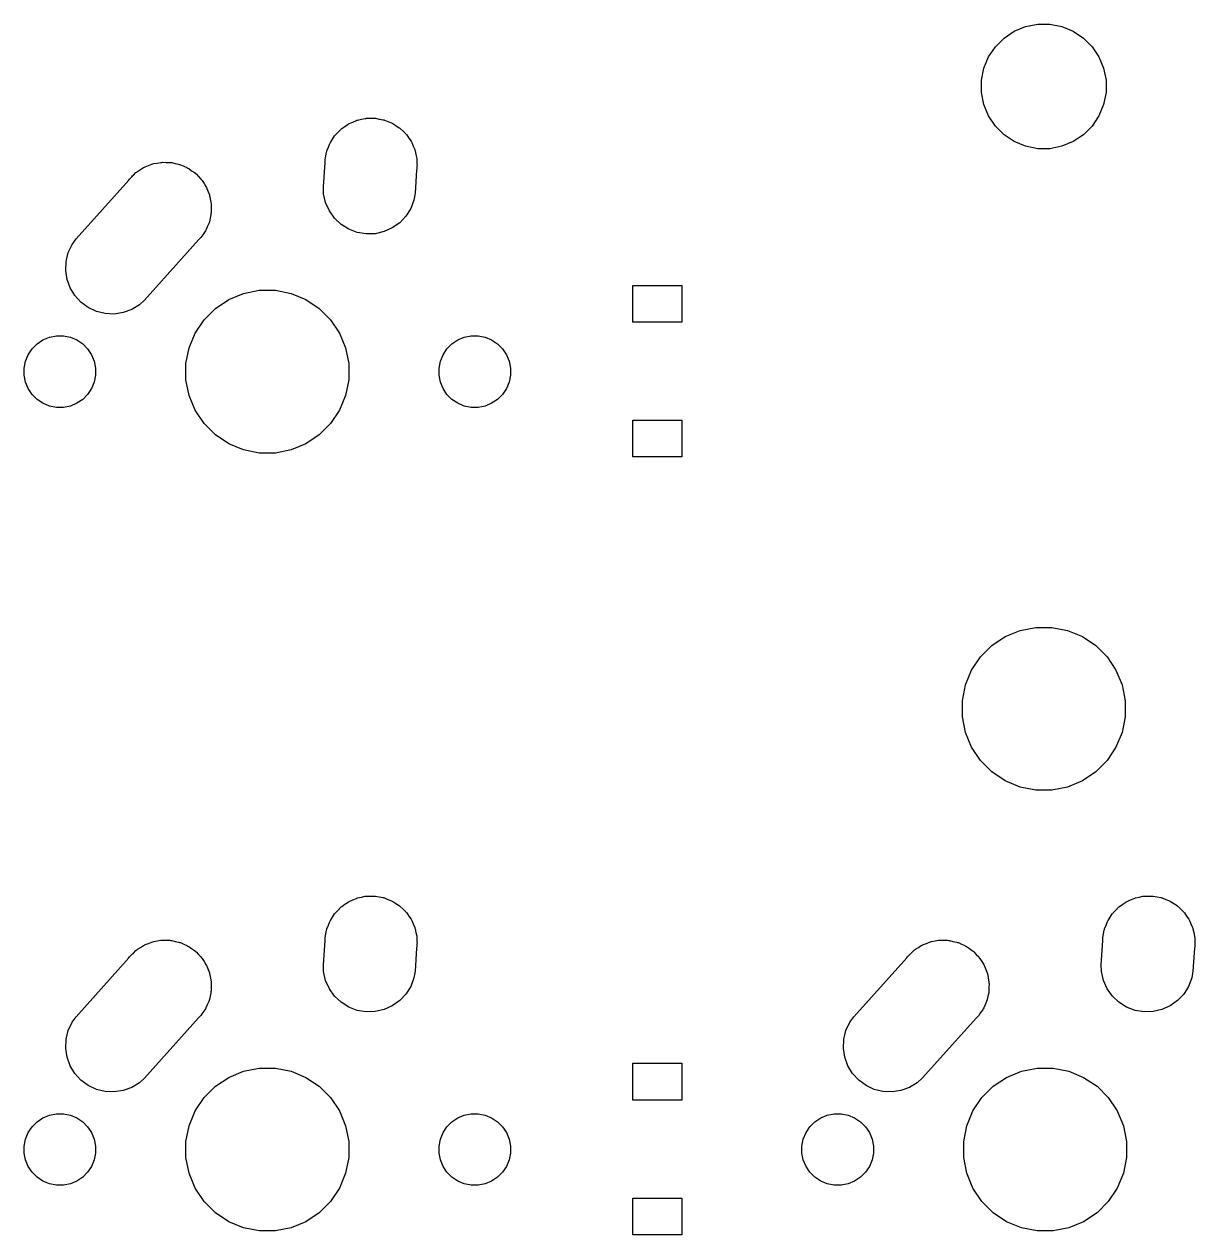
# Model space of a CAD drawing. Extents: x -662 to -203, y -195 to -58.
# Drawn here: x -562.37 to -533.7, y -166.44 to -136.79 of the extents above; entities that cross this region are included whole.
import ezdxf

# ---------------------------------------------------------------- set-up
doc = ezdxf.new("R2010")
doc.units = 0
doc.layers.add('BLACK', color=7, linetype='CONTINUOUS')

msp = doc.modelspace()

# ---------------------------------------------------------------- linework, layer by layer
at = {"layer": 'BLACK', "linetype": 'CONTINUOUS'}
for p, q in [((-538.116, -136.965), (-537.839, -136.85)), ((-537.839, -136.85), (-537.544, -136.792)), ((-537.544, -136.792), (-537.244, -136.792)), ((-537.244, -136.792), (-536.95, -136.85)), ((-536.95, -136.85), (-536.672, -136.965)), ((-538.578, -137.344), (-538.366, -137.132)), ((-538.366, -137.132), (-538.116, -136.965)), ((-536.672, -136.965), (-536.423, -137.132)), ((-536.423, -137.132), (-536.21, -137.344)), ((-538.745, -137.594), (-538.578, -137.344)), ((-536.21, -137.344), (-536.044, -137.594)), ((-538.86, -137.871), (-538.745, -137.594)), ((-536.044, -137.594), (-535.929, -137.871)), ((-538.918, -138.166), (-538.86, -137.871)), ((-535.929, -137.871), (-535.87, -138.166)), ((-538.918, -138.466), (-538.918, -138.166)), ((-535.87, -138.166), (-535.87, -138.466)), ((-538.86, -138.76), (-538.918, -138.466)), ((-535.87, -138.466), (-535.929, -138.76)), ((-538.745, -139.038), (-538.86, -138.76)), ((-538.578, -139.287), (-538.745, -139.038)), ((-536.044, -139.038), (-536.21, -139.287)), ((-535.929, -138.76), (-536.044, -139.038)), ((-554.59, -139.347), (-554.511, -139.294)), ((-554.511, -139.294), (-554.434, -139.24)), ((-554.434, -139.24), (-554.419, -139.233)), ((-554.419, -139.233), (-554.405, -139.224)), ((-554.405, -139.224), (-554.318, -139.188)), ((-554.318, -139.188), (-554.232, -139.149)), ((-554.232, -139.149), (-554.216, -139.145)), ((-554.216, -139.145), (-554.201, -139.139)), ((-554.201, -139.139), (-554.108, -139.121)), ((-554.108, -139.121), (-554.016, -139.099)), ((-554.016, -139.099), (-554, -139.099)), ((-554, -139.099), (-553.983, -139.096)), ((-553.983, -139.096), (-553.889, -139.096)), ((-553.889, -139.096), (-553.795, -139.093)), ((-553.795, -139.093), (-553.778, -139.096)), ((-553.778, -139.096), (-553.762, -139.096)), ((-553.762, -139.096), (-553.669, -139.114)), ((-553.669, -139.114), (-553.576, -139.13)), ((-553.576, -139.13), (-553.561, -139.136)), ((-553.561, -139.136), (-553.544, -139.139)), ((-553.544, -139.139), (-553.457, -139.175)), ((-553.457, -139.175), (-553.369, -139.209)), ((-553.369, -139.209), (-553.355, -139.217)), ((-553.355, -139.217), (-553.34, -139.224)), ((-553.34, -139.224), (-553.261, -139.276)), ((-553.261, -139.276), (-553.181, -139.326)), ((-553.181, -139.326), (-553.169, -139.338)), ((-538.366, -139.499), (-538.578, -139.287)), ((-536.21, -139.287), (-536.423, -139.499)), ((-554.869, -139.688), (-554.817, -139.609)), ((-554.817, -139.609), (-554.767, -139.529)), ((-554.767, -139.529), (-554.755, -139.517)), ((-554.755, -139.517), (-554.746, -139.504)), ((-554.746, -139.504), (-554.68, -139.437)), ((-554.68, -139.437), (-554.615, -139.368)), ((-554.615, -139.368), (-554.601, -139.359)), ((-554.601, -139.359), (-554.59, -139.347)), ((-553.169, -139.338), (-553.155, -139.347)), ((-553.155, -139.347), (-553.089, -139.414)), ((-553.089, -139.414), (-553.02, -139.478)), ((-553.02, -139.478), (-553.01, -139.492)), ((-553.01, -139.492), (-552.999, -139.504)), ((-552.999, -139.504), (-552.946, -139.582)), ((-552.946, -139.582), (-552.891, -139.659)), ((-538.116, -139.666), (-538.366, -139.499)), ((-536.423, -139.499), (-536.672, -139.666)), ((-554.979, -140.017), (-554.963, -139.924)), ((-554.963, -139.924), (-554.957, -139.909)), ((-554.957, -139.909), (-554.954, -139.893)), ((-554.954, -139.893), (-554.918, -139.805)), ((-554.918, -139.805), (-554.885, -139.717)), ((-554.885, -139.717), (-554.876, -139.703)), ((-554.876, -139.703), (-554.869, -139.688)), ((-552.891, -139.659), (-552.885, -139.674)), ((-552.885, -139.674), (-552.875, -139.688)), ((-552.875, -139.688), (-552.839, -139.775)), ((-552.839, -139.775), (-552.801, -139.861)), ((-552.801, -139.861), (-552.797, -139.877)), ((-552.797, -139.877), (-552.791, -139.893)), ((-552.791, -139.893), (-552.772, -139.985)), ((-537.839, -139.781), (-538.116, -139.666)), ((-537.544, -139.84), (-537.839, -139.781)), ((-537.244, -139.84), (-537.544, -139.84)), ((-536.95, -139.781), (-537.244, -139.84)), ((-536.672, -139.666), (-536.95, -139.781)), ((-559.32, -140.252), (-559.241, -140.219)), ((-559.241, -140.219), (-559.216, -140.214)), ((-559.216, -140.214), (-559.193, -140.206)), ((-559.193, -140.206), (-559.108, -140.192)), ((-559.108, -140.192), (-559.023, -140.176)), ((-559.023, -140.176), (-558.998, -140.176)), ((-558.998, -140.176), (-558.974, -140.172)), ((-558.974, -140.172), (-558.888, -140.176)), ((-558.888, -140.176), (-558.802, -140.176)), ((-558.802, -140.176), (-558.777, -140.181)), ((-558.777, -140.181), (-558.752, -140.182)), ((-558.752, -140.182), (-558.669, -140.202)), ((-558.669, -140.202), (-558.584, -140.219)), ((-558.584, -140.219), (-558.561, -140.228)), ((-555.039, -140.778), (-554.997, -140.182)), ((-554.997, -140.11), (-554.979, -140.017)), ((-554.997, -140.182), (-554.997, -140.11)), ((-552.772, -139.985), (-552.751, -140.077)), ((-552.751, -140.077), (-552.751, -140.094)), ((-552.751, -140.094), (-552.747, -140.11)), ((-552.747, -140.11), (-552.747, -140.204)), ((-552.747, -140.204), (-552.746, -140.243)), ((-559.729, -140.527), (-559.713, -140.508)), ((-559.713, -140.508), (-559.69, -140.488)), ((-559.69, -140.488), (-559.63, -140.427)), ((-559.63, -140.427), (-559.609, -140.413)), ((-559.609, -140.413), (-559.59, -140.396)), ((-559.59, -140.396), (-559.517, -140.352)), ((-559.517, -140.352), (-559.445, -140.304)), ((-559.445, -140.304), (-559.422, -140.294)), ((-559.422, -140.294), (-559.401, -140.281)), ((-559.401, -140.281), (-559.32, -140.252)), ((-558.561, -140.228), (-558.537, -140.234)), ((-558.537, -140.234), (-558.459, -140.271)), ((-558.459, -140.271), (-558.38, -140.304)), ((-558.38, -140.304), (-558.359, -140.318)), ((-558.359, -140.318), (-558.336, -140.328)), ((-558.336, -140.328), (-558.267, -140.379)), ((-558.267, -140.379), (-558.195, -140.427)), ((-558.195, -140.427), (-558.178, -140.445)), ((-558.178, -140.445), (-558.157, -140.459)), ((-558.157, -140.459), (-558.099, -140.523)), ((-552.755, -140.37), (-552.794, -140.933)), ((-552.747, -140.332), (-552.755, -140.37)), ((-552.746, -140.243), (-552.747, -140.259)), ((-552.747, -140.259), (-552.747, -140.332)), ((-561.097, -142.051), (-559.803, -140.609)), ((-559.803, -140.609), (-559.786, -140.584)), ((-559.786, -140.584), (-559.729, -140.527)), ((-558.099, -140.523), (-558.039, -140.584)), ((-558.039, -140.584), (-558.025, -140.604)), ((-558.025, -140.604), (-558.008, -140.623)), ((-558.008, -140.623), (-557.963, -140.696)), ((-557.963, -140.696), (-557.915, -140.768)), ((-557.915, -140.768), (-557.906, -140.791)), ((-557.906, -140.791), (-557.893, -140.812)), ((-557.893, -140.812), (-557.864, -140.893)), ((-555.034, -140.944), (-555.039, -140.778)), ((-557.864, -140.893), (-557.831, -140.973)), ((-557.831, -140.973), (-557.826, -140.997)), ((-557.826, -140.997), (-557.817, -141.021)), ((-557.817, -141.021), (-557.804, -141.106)), ((-557.804, -141.106), (-557.787, -141.19)), ((-554.984, -141.16), (-555.034, -140.944)), ((-552.821, -141.097), (-552.9, -141.304)), ((-552.794, -140.933), (-552.821, -141.097)), ((-557.787, -141.19), (-557.787, -141.215)), ((-557.787, -141.215), (-557.784, -141.24)), ((-557.784, -141.24), (-557.787, -141.326)), ((-557.787, -141.326), (-557.787, -141.412)), ((-554.893, -141.363), (-554.984, -141.16)), ((-554.765, -141.543), (-554.893, -141.363)), ((-552.9, -141.304), (-553.018, -141.492)), ((-557.846, -141.676), (-557.883, -141.754)), ((-557.84, -141.652), (-557.846, -141.676)), ((-557.831, -141.629), (-557.84, -141.652)), ((-557.814, -141.545), (-557.831, -141.629)), ((-557.793, -141.461), (-557.814, -141.545)), ((-557.792, -141.436), (-557.793, -141.461)), ((-557.787, -141.412), (-557.792, -141.436)), ((-554.604, -141.695), (-554.765, -141.543)), ((-554.416, -141.813), (-554.604, -141.695)), ((-553.17, -141.653), (-553.351, -141.782)), ((-553.018, -141.492), (-553.17, -141.653)), ((-557.991, -141.946), (-558.039, -142.018)), ((-557.94, -141.877), (-557.991, -141.946)), ((-557.929, -141.854), (-557.94, -141.877)), ((-557.915, -141.834), (-557.929, -141.854)), ((-557.883, -141.754), (-557.915, -141.834)), ((-554.209, -141.892), (-554.416, -141.813)), ((-553.99, -141.928), (-554.209, -141.892)), ((-553.769, -141.922), (-553.99, -141.928)), ((-553.553, -141.872), (-553.769, -141.922)), ((-553.351, -141.782), (-553.553, -141.872)), ((-561.289, -142.385), (-561.195, -142.184)), ((-561.195, -142.184), (-561.097, -142.051)), ((-558.095, -142.075), (-559.422, -143.553)), ((-558.039, -142.018), (-558.095, -142.075)), ((-561.341, -142.6), (-561.289, -142.385)), ((-561.351, -142.822), (-561.341, -142.6)), ((-561.318, -143.041), (-561.351, -142.822)), ((-561.242, -143.249), (-561.318, -143.041)), ((-547.462, -144.088), (-547.462, -143.188)), ((-547.462, -143.188), (-546.262, -143.188)), ((-546.262, -143.188), (-546.262, -144.088)), ((-561.127, -143.439), (-561.242, -143.249)), ((-560.977, -143.602), (-561.127, -143.439)), ((-557.357, -143.534), (-556.994, -143.383)), ((-556.994, -143.383), (-556.609, -143.307)), ((-556.609, -143.307), (-556.216, -143.307)), ((-556.216, -143.307), (-555.831, -143.383)), ((-555.831, -143.383), (-555.468, -143.534)), ((-560.799, -143.733), (-560.977, -143.602)), ((-560.598, -143.827), (-560.799, -143.733)), ((-559.734, -143.78), (-559.942, -143.856)), ((-559.544, -143.665), (-559.734, -143.78)), ((-559.422, -143.553), (-559.544, -143.665)), ((-557.961, -144.03), (-557.683, -143.752)), ((-557.683, -143.752), (-557.357, -143.534)), ((-555.468, -143.534), (-555.141, -143.752)), ((-555.141, -143.752), (-554.864, -144.03)), ((-560.383, -143.88), (-560.598, -143.827)), ((-560.161, -143.889), (-560.383, -143.88)), ((-559.942, -143.856), (-560.161, -143.889)), ((-558.179, -144.356), (-557.961, -144.03)), ((-554.864, -144.03), (-554.645, -144.356)), ((-558.33, -144.719), (-558.179, -144.356)), ((-554.645, -144.356), (-554.495, -144.719)), ((-546.262, -144.088), (-547.462, -144.088)), ((-562.172, -144.743), (-562.05, -144.621)), ((-562.05, -144.621), (-561.907, -144.525)), ((-561.907, -144.525), (-561.748, -144.459)), ((-561.748, -144.459), (-561.579, -144.426)), ((-561.579, -144.426), (-561.406, -144.426)), ((-561.406, -144.426), (-561.237, -144.459)), ((-561.237, -144.459), (-561.078, -144.525)), ((-561.078, -144.525), (-560.935, -144.621)), ((-560.935, -144.621), (-560.813, -144.743)), ((-552.012, -144.743), (-551.89, -144.621)), ((-551.89, -144.621), (-551.747, -144.525)), ((-551.747, -144.525), (-551.588, -144.459)), ((-551.588, -144.459), (-551.419, -144.426)), ((-551.419, -144.426), (-551.246, -144.426)), ((-551.246, -144.426), (-551.077, -144.459)), ((-551.077, -144.459), (-550.918, -144.525)), ((-550.918, -144.525), (-550.775, -144.621)), ((-550.775, -144.621), (-550.653, -144.743)), ((-562.334, -145.045), (-562.268, -144.886)), ((-562.268, -144.886), (-562.172, -144.743)), ((-560.813, -144.743), (-560.717, -144.886)), ((-560.717, -144.886), (-560.651, -145.045)), ((-558.406, -145.104), (-558.33, -144.719)), ((-554.495, -144.719), (-554.418, -145.104)), ((-552.174, -145.045), (-552.108, -144.886)), ((-552.108, -144.886), (-552.012, -144.743)), ((-550.653, -144.743), (-550.557, -144.886)), ((-550.557, -144.886), (-550.491, -145.045)), ((-562.367, -145.215), (-562.334, -145.045)), ((-562.367, -145.387), (-562.367, -145.215)), ((-560.651, -145.045), (-560.617, -145.215)), ((-560.617, -145.215), (-560.617, -145.387)), ((-558.406, -145.497), (-558.406, -145.104)), ((-554.418, -145.104), (-554.418, -145.497)), ((-552.207, -145.215), (-552.174, -145.045)), ((-552.207, -145.387), (-552.207, -145.215)), ((-550.491, -145.045), (-550.457, -145.215)), ((-550.457, -145.215), (-550.457, -145.387)), ((-562.334, -145.556), (-562.367, -145.387)), ((-562.268, -145.715), (-562.334, -145.556)), ((-560.651, -145.556), (-560.717, -145.715)), ((-560.617, -145.387), (-560.651, -145.556)), ((-558.33, -145.882), (-558.406, -145.497)), ((-554.418, -145.497), (-554.495, -145.882)), ((-552.174, -145.556), (-552.207, -145.387)), ((-552.108, -145.715), (-552.174, -145.556)), ((-550.491, -145.556), (-550.557, -145.715)), ((-550.457, -145.387), (-550.491, -145.556)), ((-562.172, -145.858), (-562.268, -145.715)), ((-562.05, -145.98), (-562.172, -145.858)), ((-560.813, -145.858), (-560.935, -145.98)), ((-560.717, -145.715), (-560.813, -145.858)), ((-552.012, -145.858), (-552.108, -145.715)), ((-551.89, -145.98), (-552.012, -145.858)), ((-550.653, -145.858), (-550.775, -145.98)), ((-550.557, -145.715), (-550.653, -145.858)), ((-561.907, -146.076), (-562.05, -145.98)), ((-561.748, -146.142), (-561.907, -146.076)), ((-561.579, -146.176), (-561.748, -146.142)), ((-561.237, -146.142), (-561.406, -146.176)), ((-561.078, -146.076), (-561.237, -146.142)), ((-560.935, -145.98), (-561.078, -146.076)), ((-558.179, -146.245), (-558.33, -145.882)), ((-554.495, -145.882), (-554.645, -146.245)), ((-551.747, -146.076), (-551.89, -145.98)), ((-551.588, -146.142), (-551.747, -146.076)), ((-551.419, -146.176), (-551.588, -146.142)), ((-551.077, -146.142), (-551.246, -146.176)), ((-550.918, -146.076), (-551.077, -146.142)), ((-550.775, -145.98), (-550.918, -146.076)), ((-561.406, -146.176), (-561.579, -146.176)), ((-557.961, -146.572), (-558.179, -146.245)), ((-554.645, -146.245), (-554.864, -146.572)), ((-551.246, -146.176), (-551.419, -146.176)), ((-557.683, -146.849), (-557.961, -146.572)), ((-554.864, -146.572), (-555.141, -146.849)), ((-547.462, -147.388), (-547.462, -146.488)), ((-547.462, -146.488), (-546.262, -146.488)), ((-546.262, -146.488), (-546.262, -147.388)), ((-557.357, -147.068), (-557.683, -146.849)), ((-555.141, -146.849), (-555.468, -147.068)), ((-556.994, -147.218), (-557.357, -147.068)), ((-556.609, -147.295), (-556.994, -147.218)), ((-556.216, -147.295), (-556.609, -147.295)), ((-555.831, -147.218), (-556.216, -147.295)), ((-555.468, -147.068), (-555.831, -147.218)), ((-546.262, -147.388), (-547.462, -147.388)), ((-538.339, -151.789), (-537.976, -151.638)), ((-537.976, -151.638), (-537.591, -151.562)), ((-537.591, -151.562), (-537.198, -151.562)), ((-537.198, -151.562), (-536.813, -151.638)), ((-536.813, -151.638), (-536.45, -151.789)), ((-538.943, -152.285), (-538.665, -152.007)), ((-538.665, -152.007), (-538.339, -151.789)), ((-536.45, -151.789), (-536.123, -152.007)), ((-536.123, -152.007), (-535.845, -152.285)), ((-539.161, -152.611), (-538.943, -152.285)), ((-535.845, -152.285), (-535.627, -152.611)), ((-539.311, -152.974), (-539.161, -152.611)), ((-535.627, -152.611), (-535.477, -152.974)), ((-539.388, -153.359), (-539.311, -152.974)), ((-535.477, -152.974), (-535.4, -153.359)), ((-539.388, -153.752), (-539.388, -153.359)), ((-535.4, -153.359), (-535.4, -153.752)), ((-539.311, -154.137), (-539.388, -153.752)), ((-535.4, -153.752), (-535.477, -154.137)), ((-539.161, -154.5), (-539.311, -154.137)), ((-535.477, -154.137), (-535.627, -154.5)), ((-538.943, -154.827), (-539.161, -154.5)), ((-535.627, -154.5), (-535.845, -154.827)), ((-538.665, -155.104), (-538.943, -154.827)), ((-535.845, -154.827), (-536.123, -155.104)), ((-538.339, -155.323), (-538.665, -155.104)), ((-537.976, -155.473), (-538.339, -155.323)), ((-536.45, -155.323), (-536.813, -155.473)), ((-536.123, -155.104), (-536.45, -155.323)), ((-537.591, -155.55), (-537.976, -155.473)), ((-537.198, -155.55), (-537.591, -155.55)), ((-536.813, -155.473), (-537.198, -155.55)), ((-554.511, -158.344), (-554.434, -158.29)), ((-554.434, -158.29), (-554.419, -158.283)), ((-554.419, -158.283), (-554.405, -158.274)), ((-554.405, -158.274), (-554.318, -158.238)), ((-554.318, -158.238), (-554.232, -158.199)), ((-554.232, -158.199), (-554.216, -158.195)), ((-554.216, -158.195), (-554.201, -158.189)), ((-554.201, -158.189), (-554.108, -158.171)), ((-554.108, -158.171), (-554.016, -158.149)), ((-554.016, -158.149), (-554, -158.149)), ((-554, -158.149), (-553.983, -158.146)), ((-553.983, -158.146), (-553.889, -158.146)), ((-553.889, -158.146), (-553.795, -158.143)), ((-553.795, -158.143), (-553.778, -158.146)), ((-553.778, -158.146), (-553.762, -158.146)), ((-553.762, -158.146), (-553.669, -158.164)), ((-553.669, -158.164), (-553.576, -158.18)), ((-553.576, -158.18), (-553.561, -158.186)), ((-553.561, -158.186), (-553.544, -158.189)), ((-553.544, -158.189), (-553.457, -158.225)), ((-553.457, -158.225), (-553.369, -158.259)), ((-553.369, -158.259), (-553.355, -158.267)), ((-553.355, -158.267), (-553.34, -158.274)), ((-553.34, -158.274), (-553.261, -158.326)), ((-535.461, -158.344), (-535.384, -158.29)), ((-535.384, -158.29), (-535.369, -158.283)), ((-535.369, -158.283), (-535.355, -158.274)), ((-535.355, -158.274), (-535.268, -158.238)), ((-535.268, -158.238), (-535.182, -158.199)), ((-535.182, -158.199), (-535.166, -158.195)), ((-535.166, -158.195), (-535.151, -158.189)), ((-535.151, -158.189), (-535.058, -158.171)), ((-535.058, -158.171), (-534.966, -158.149)), ((-534.966, -158.149), (-534.95, -158.149)), ((-534.95, -158.149), (-534.933, -158.146)), ((-534.933, -158.146), (-534.839, -158.146)), ((-534.839, -158.146), (-534.745, -158.143)), ((-534.745, -158.143), (-534.728, -158.146)), ((-534.728, -158.146), (-534.712, -158.146)), ((-534.712, -158.146), (-534.619, -158.164)), ((-534.619, -158.164), (-534.526, -158.18)), ((-534.526, -158.18), (-534.511, -158.186)), ((-534.511, -158.186), (-534.494, -158.189)), ((-534.494, -158.189), (-534.407, -158.225)), ((-534.407, -158.225), (-534.319, -158.259)), ((-534.319, -158.259), (-534.305, -158.267)), ((-534.305, -158.267), (-534.29, -158.274)), ((-534.29, -158.274), (-534.211, -158.326)), ((-554.817, -158.659), (-554.767, -158.579)), ((-554.767, -158.579), (-554.755, -158.567)), ((-554.755, -158.567), (-554.746, -158.554)), ((-554.746, -158.554), (-554.68, -158.487)), ((-554.68, -158.487), (-554.615, -158.418)), ((-554.615, -158.418), (-554.601, -158.409)), ((-554.601, -158.409), (-554.59, -158.397)), ((-554.59, -158.397), (-554.511, -158.344)), ((-553.261, -158.326), (-553.181, -158.376)), ((-553.181, -158.376), (-553.169, -158.388)), ((-553.169, -158.388), (-553.155, -158.397)), ((-553.155, -158.397), (-553.089, -158.464)), ((-553.089, -158.464), (-553.02, -158.528)), ((-553.02, -158.528), (-553.01, -158.542)), ((-553.01, -158.542), (-552.999, -158.554)), ((-552.999, -158.554), (-552.946, -158.632)), ((-535.767, -158.659), (-535.717, -158.579)), ((-535.717, -158.579), (-535.705, -158.567)), ((-535.705, -158.567), (-535.696, -158.554)), ((-535.696, -158.554), (-535.63, -158.487)), ((-535.63, -158.487), (-535.565, -158.418)), ((-535.565, -158.418), (-535.551, -158.409)), ((-535.551, -158.409), (-535.54, -158.397)), ((-535.54, -158.397), (-535.461, -158.344)), ((-534.211, -158.326), (-534.131, -158.376)), ((-534.131, -158.376), (-534.119, -158.388)), ((-534.119, -158.388), (-534.105, -158.397)), ((-534.105, -158.397), (-534.039, -158.464)), ((-534.039, -158.464), (-533.97, -158.528)), ((-533.97, -158.528), (-533.96, -158.542)), ((-533.96, -158.542), (-533.949, -158.554)), ((-533.949, -158.554), (-533.896, -158.632)), ((-554.954, -158.943), (-554.918, -158.855)), ((-554.918, -158.855), (-554.885, -158.767)), ((-554.885, -158.767), (-554.876, -158.753)), ((-554.876, -158.753), (-554.869, -158.738)), ((-554.869, -158.738), (-554.817, -158.659)), ((-552.946, -158.632), (-552.891, -158.709)), ((-552.891, -158.709), (-552.885, -158.724)), ((-552.885, -158.724), (-552.875, -158.738)), ((-552.875, -158.738), (-552.839, -158.825)), ((-552.839, -158.825), (-552.801, -158.911)), ((-535.904, -158.943), (-535.868, -158.855)), ((-535.868, -158.855), (-535.835, -158.767)), ((-535.835, -158.767), (-535.826, -158.753)), ((-535.826, -158.753), (-535.819, -158.738)), ((-535.819, -158.738), (-535.767, -158.659)), ((-533.896, -158.632), (-533.841, -158.709)), ((-533.841, -158.709), (-533.835, -158.724)), ((-533.835, -158.724), (-533.825, -158.738)), ((-533.825, -158.738), (-533.789, -158.825)), ((-533.789, -158.825), (-533.751, -158.911)), ((-554.997, -159.16), (-554.979, -159.067)), ((-554.997, -159.232), (-554.997, -159.16)), ((-554.979, -159.067), (-554.963, -158.974)), ((-554.963, -158.974), (-554.957, -158.959)), ((-554.957, -158.959), (-554.954, -158.943)), ((-552.801, -158.911), (-552.797, -158.927)), ((-552.797, -158.927), (-552.791, -158.943)), ((-552.791, -158.943), (-552.772, -159.035)), ((-552.772, -159.035), (-552.751, -159.127)), ((-552.751, -159.127), (-552.751, -159.144)), ((-552.751, -159.144), (-552.747, -159.16)), ((-552.747, -159.16), (-552.747, -159.254)), ((-535.947, -159.16), (-535.929, -159.067)), ((-535.947, -159.232), (-535.947, -159.16)), ((-535.929, -159.067), (-535.913, -158.974)), ((-535.913, -158.974), (-535.907, -158.959)), ((-535.907, -158.959), (-535.904, -158.943)), ((-533.751, -158.911), (-533.747, -158.927)), ((-533.747, -158.927), (-533.741, -158.943)), ((-533.741, -158.943), (-533.722, -159.035)), ((-533.722, -159.035), (-533.701, -159.127)), ((-533.701, -159.127), (-533.701, -159.144)), ((-533.701, -159.144), (-533.697, -159.16)), ((-533.697, -159.16), (-533.697, -159.254)), ((-559.69, -159.538), (-559.63, -159.477)), ((-559.63, -159.477), (-559.609, -159.463)), ((-559.609, -159.463), (-559.59, -159.446)), ((-559.59, -159.446), (-559.517, -159.402)), ((-559.517, -159.402), (-559.445, -159.354)), ((-559.445, -159.354), (-559.422, -159.344)), ((-559.422, -159.344), (-559.401, -159.331)), ((-559.401, -159.331), (-559.32, -159.302)), ((-559.32, -159.302), (-559.241, -159.269)), ((-559.241, -159.269), (-559.216, -159.264)), ((-559.216, -159.264), (-559.193, -159.256)), ((-559.193, -159.256), (-559.108, -159.242)), ((-559.108, -159.242), (-559.023, -159.226)), ((-559.023, -159.226), (-558.998, -159.226)), ((-558.998, -159.226), (-558.974, -159.222)), ((-558.974, -159.222), (-558.888, -159.226)), ((-558.888, -159.226), (-558.802, -159.226)), ((-558.802, -159.226), (-558.777, -159.231)), ((-558.777, -159.231), (-558.752, -159.232)), ((-558.752, -159.232), (-558.669, -159.252)), ((-558.669, -159.252), (-558.584, -159.269)), ((-558.584, -159.269), (-558.561, -159.278)), ((-558.561, -159.278), (-558.537, -159.284)), ((-558.537, -159.284), (-558.459, -159.321)), ((-558.459, -159.321), (-558.38, -159.354)), ((-558.38, -159.354), (-558.359, -159.368)), ((-558.359, -159.368), (-558.336, -159.378)), ((-558.336, -159.378), (-558.267, -159.429)), ((-558.267, -159.429), (-558.195, -159.477)), ((-558.195, -159.477), (-558.178, -159.495)), ((-558.178, -159.495), (-558.157, -159.509)), ((-555.039, -159.828), (-554.997, -159.232)), ((-552.755, -159.42), (-552.794, -159.983)), ((-552.747, -159.382), (-552.755, -159.42)), ((-552.747, -159.254), (-552.746, -159.293)), ((-552.746, -159.293), (-552.747, -159.309)), ((-552.747, -159.309), (-552.747, -159.382)), ((-540.64, -159.538), (-540.58, -159.477)), ((-540.58, -159.477), (-540.559, -159.463)), ((-540.559, -159.463), (-540.54, -159.446)), ((-540.54, -159.446), (-540.467, -159.402)), ((-540.467, -159.402), (-540.395, -159.354)), ((-540.395, -159.354), (-540.372, -159.344)), ((-540.372, -159.344), (-540.351, -159.331)), ((-540.351, -159.331), (-540.27, -159.302)), ((-540.27, -159.302), (-540.191, -159.269)), ((-540.191, -159.269), (-540.166, -159.264)), ((-540.166, -159.264), (-540.143, -159.256)), ((-540.143, -159.256), (-540.058, -159.242)), ((-540.058, -159.242), (-539.973, -159.226)), ((-539.973, -159.226), (-539.948, -159.226)), ((-539.948, -159.226), (-539.924, -159.222)), ((-539.924, -159.222), (-539.838, -159.226)), ((-539.838, -159.226), (-539.752, -159.226)), ((-539.752, -159.226), (-539.727, -159.231)), ((-539.727, -159.231), (-539.702, -159.232)), ((-539.702, -159.232), (-539.619, -159.252)), ((-539.619, -159.252), (-539.534, -159.269)), ((-539.534, -159.269), (-539.511, -159.278)), ((-539.511, -159.278), (-539.487, -159.284)), ((-539.487, -159.284), (-539.409, -159.321)), ((-539.409, -159.321), (-539.33, -159.354)), ((-539.33, -159.354), (-539.309, -159.368)), ((-539.309, -159.368), (-539.286, -159.378)), ((-539.286, -159.378), (-539.217, -159.429)), ((-539.217, -159.429), (-539.145, -159.477)), ((-539.145, -159.477), (-539.128, -159.495)), ((-539.128, -159.495), (-539.107, -159.509)), ((-535.989, -159.828), (-535.947, -159.232)), ((-533.705, -159.42), (-533.744, -159.983)), ((-533.697, -159.382), (-533.705, -159.42)), ((-533.697, -159.254), (-533.696, -159.293)), ((-533.696, -159.293), (-533.697, -159.309)), ((-533.697, -159.309), (-533.697, -159.382)), ((-561.097, -161.101), (-559.803, -159.659)), ((-559.803, -159.659), (-559.786, -159.634)), ((-559.786, -159.634), (-559.729, -159.577)), ((-559.729, -159.577), (-559.713, -159.558)), ((-559.713, -159.558), (-559.69, -159.538)), ((-558.157, -159.509), (-558.099, -159.573)), ((-558.099, -159.573), (-558.039, -159.634)), ((-558.039, -159.634), (-558.025, -159.654)), ((-558.025, -159.654), (-558.008, -159.673)), ((-558.008, -159.673), (-557.963, -159.746)), ((-557.963, -159.746), (-557.915, -159.818)), ((-542.047, -161.101), (-540.753, -159.659)), ((-540.753, -159.659), (-540.736, -159.634)), ((-540.736, -159.634), (-540.679, -159.577)), ((-540.679, -159.577), (-540.663, -159.558)), ((-540.663, -159.558), (-540.64, -159.538)), ((-539.107, -159.509), (-539.049, -159.573)), ((-539.049, -159.573), (-538.989, -159.634)), ((-538.989, -159.634), (-538.975, -159.654)), ((-538.975, -159.654), (-538.958, -159.673)), ((-538.958, -159.673), (-538.913, -159.746)), ((-538.913, -159.746), (-538.865, -159.818)), ((-557.915, -159.818), (-557.906, -159.841)), ((-557.906, -159.841), (-557.893, -159.862)), ((-557.893, -159.862), (-557.864, -159.943)), ((-557.864, -159.943), (-557.831, -160.023)), ((-557.831, -160.023), (-557.826, -160.047)), ((-557.826, -160.047), (-557.817, -160.071)), ((-557.817, -160.071), (-557.804, -160.156)), ((-555.034, -159.994), (-555.039, -159.828)), ((-554.984, -160.21), (-555.034, -159.994)), ((-552.794, -159.983), (-552.821, -160.147)), ((-538.865, -159.818), (-538.856, -159.841)), ((-538.856, -159.841), (-538.843, -159.862)), ((-538.843, -159.862), (-538.814, -159.943)), ((-538.814, -159.943), (-538.781, -160.023)), ((-538.781, -160.023), (-538.776, -160.047)), ((-538.776, -160.047), (-538.767, -160.071)), ((-538.767, -160.071), (-538.754, -160.156)), ((-535.984, -159.994), (-535.989, -159.828)), ((-535.934, -160.21), (-535.984, -159.994)), ((-533.744, -159.983), (-533.771, -160.147)), ((-557.804, -160.156), (-557.787, -160.24)), ((-557.787, -160.24), (-557.787, -160.265)), ((-557.787, -160.265), (-557.784, -160.29)), ((-557.784, -160.29), (-557.787, -160.376)), ((-557.787, -160.376), (-557.787, -160.462)), ((-554.893, -160.413), (-554.984, -160.21)), ((-552.9, -160.354), (-553.018, -160.542)), ((-552.821, -160.147), (-552.9, -160.354)), ((-538.754, -160.156), (-538.737, -160.24)), ((-538.737, -160.24), (-538.737, -160.265)), ((-538.737, -160.265), (-538.734, -160.29)), ((-538.734, -160.29), (-538.737, -160.376)), ((-538.737, -160.376), (-538.737, -160.462)), ((-535.843, -160.413), (-535.934, -160.21)), ((-533.85, -160.354), (-533.968, -160.542)), ((-533.771, -160.147), (-533.85, -160.354)), ((-557.831, -160.679), (-557.84, -160.702)), ((-557.814, -160.595), (-557.831, -160.679)), ((-557.793, -160.511), (-557.814, -160.595)), ((-557.792, -160.486), (-557.793, -160.511)), ((-557.787, -160.462), (-557.792, -160.486)), ((-554.765, -160.593), (-554.893, -160.413)), ((-554.604, -160.745), (-554.765, -160.593)), ((-553.018, -160.542), (-553.17, -160.703)), ((-538.781, -160.679), (-538.79, -160.702)), ((-538.764, -160.595), (-538.781, -160.679)), ((-538.743, -160.511), (-538.764, -160.595)), ((-538.742, -160.486), (-538.743, -160.511)), ((-538.737, -160.462), (-538.742, -160.486)), ((-535.715, -160.593), (-535.843, -160.413)), ((-535.554, -160.745), (-535.715, -160.593)), ((-533.968, -160.542), (-534.12, -160.703)), ((-557.94, -160.927), (-557.991, -160.996)), ((-557.929, -160.904), (-557.94, -160.927)), ((-557.915, -160.884), (-557.929, -160.904)), ((-557.883, -160.804), (-557.915, -160.884)), ((-557.846, -160.726), (-557.883, -160.804)), ((-557.84, -160.702), (-557.846, -160.726)), ((-554.416, -160.863), (-554.604, -160.745)), ((-554.209, -160.942), (-554.416, -160.863)), ((-553.99, -160.978), (-554.209, -160.942)), ((-553.769, -160.972), (-553.99, -160.978)), ((-553.553, -160.922), (-553.769, -160.972)), ((-553.351, -160.832), (-553.553, -160.922)), ((-553.17, -160.703), (-553.351, -160.832)), ((-538.89, -160.927), (-538.941, -160.996)), ((-538.879, -160.904), (-538.89, -160.927)), ((-538.865, -160.884), (-538.879, -160.904)), ((-538.833, -160.804), (-538.865, -160.884)), ((-538.796, -160.726), (-538.833, -160.804)), ((-538.79, -160.702), (-538.796, -160.726)), ((-535.366, -160.863), (-535.554, -160.745)), ((-535.159, -160.942), (-535.366, -160.863)), ((-534.94, -160.978), (-535.159, -160.942)), ((-534.719, -160.972), (-534.94, -160.978)), ((-534.503, -160.922), (-534.719, -160.972)), ((-534.301, -160.832), (-534.503, -160.922)), ((-534.12, -160.703), (-534.301, -160.832)), ((-561.289, -161.435), (-561.195, -161.234)), ((-561.195, -161.234), (-561.097, -161.101)), ((-558.095, -161.125), (-559.422, -162.603)), ((-558.039, -161.068), (-558.095, -161.125)), ((-557.991, -160.996), (-558.039, -161.068)), ((-542.239, -161.435), (-542.145, -161.234)), ((-542.145, -161.234), (-542.047, -161.101)), ((-539.045, -161.125), (-540.372, -162.603)), ((-538.989, -161.068), (-539.045, -161.125)), ((-538.941, -160.996), (-538.989, -161.068)), ((-561.341, -161.65), (-561.289, -161.435)), ((-542.291, -161.65), (-542.239, -161.435)), ((-561.351, -161.872), (-561.341, -161.65)), ((-542.301, -161.872), (-542.291, -161.65)), ((-561.318, -162.091), (-561.351, -161.872)), ((-561.242, -162.299), (-561.318, -162.091)), ((-542.268, -162.091), (-542.301, -161.872)), ((-542.192, -162.299), (-542.268, -162.091)), ((-561.127, -162.489), (-561.242, -162.299)), ((-557.357, -162.584), (-556.994, -162.433)), ((-556.994, -162.433), (-556.609, -162.357)), ((-556.609, -162.357), (-556.216, -162.357)), ((-556.216, -162.357), (-555.831, -162.433)), ((-555.831, -162.433), (-555.468, -162.584)), ((-547.462, -163.138), (-547.462, -162.238)), ((-547.462, -162.238), (-546.262, -162.238)), ((-546.262, -162.238), (-546.262, -163.138)), ((-542.077, -162.489), (-542.192, -162.299)), ((-538.307, -162.584), (-537.944, -162.433)), ((-537.944, -162.433), (-537.559, -162.357)), ((-537.559, -162.357), (-537.166, -162.357)), ((-537.166, -162.357), (-536.781, -162.433)), ((-536.781, -162.433), (-536.418, -162.584)), ((-560.977, -162.652), (-561.127, -162.489)), ((-560.799, -162.783), (-560.977, -162.652)), ((-559.544, -162.715), (-559.734, -162.83)), ((-559.422, -162.603), (-559.544, -162.715)), ((-557.683, -162.802), (-557.357, -162.584)), ((-555.468, -162.584), (-555.141, -162.802)), ((-541.927, -162.652), (-542.077, -162.489)), ((-541.749, -162.783), (-541.927, -162.652)), ((-540.494, -162.715), (-540.684, -162.83)), ((-540.372, -162.603), (-540.494, -162.715)), ((-538.633, -162.802), (-538.307, -162.584)), ((-536.418, -162.584), (-536.091, -162.802)), ((-560.598, -162.877), (-560.799, -162.783)), ((-560.383, -162.93), (-560.598, -162.877)), ((-560.161, -162.939), (-560.383, -162.93)), ((-559.942, -162.906), (-560.161, -162.939)), ((-559.734, -162.83), (-559.942, -162.906)), ((-557.961, -163.08), (-557.683, -162.802)), ((-555.141, -162.802), (-554.864, -163.08)), ((-541.548, -162.877), (-541.749, -162.783)), ((-541.333, -162.93), (-541.548, -162.877)), ((-541.111, -162.939), (-541.333, -162.93)), ((-540.892, -162.906), (-541.111, -162.939)), ((-540.684, -162.83), (-540.892, -162.906)), ((-538.911, -163.08), (-538.633, -162.802)), ((-536.091, -162.802), (-535.814, -163.08)), ((-558.179, -163.406), (-557.961, -163.08)), ((-554.864, -163.08), (-554.645, -163.406)), ((-546.262, -163.138), (-547.462, -163.138)), ((-539.129, -163.406), (-538.911, -163.08)), ((-535.814, -163.08), (-535.595, -163.406)), ((-562.05, -163.671), (-561.907, -163.575)), ((-561.907, -163.575), (-561.748, -163.509)), ((-561.748, -163.509), (-561.579, -163.476)), ((-561.579, -163.476), (-561.406, -163.476)), ((-561.406, -163.476), (-561.237, -163.509)), ((-561.237, -163.509), (-561.078, -163.575)), ((-561.078, -163.575), (-560.935, -163.671)), ((-558.33, -163.769), (-558.179, -163.406)), ((-554.645, -163.406), (-554.495, -163.769)), ((-551.89, -163.671), (-551.747, -163.575)), ((-551.747, -163.575), (-551.588, -163.509)), ((-551.588, -163.509), (-551.419, -163.476)), ((-551.419, -163.476), (-551.246, -163.476)), ((-551.246, -163.476), (-551.077, -163.509)), ((-551.077, -163.509), (-550.918, -163.575)), ((-550.918, -163.575), (-550.775, -163.671)), ((-543, -163.671), (-542.857, -163.575)), ((-542.857, -163.575), (-542.698, -163.509)), ((-542.698, -163.509), (-542.529, -163.476)), ((-542.529, -163.476), (-542.356, -163.476)), ((-542.356, -163.476), (-542.187, -163.509)), ((-542.187, -163.509), (-542.028, -163.575)), ((-542.028, -163.575), (-541.885, -163.671)), ((-539.28, -163.769), (-539.129, -163.406)), ((-535.595, -163.406), (-535.445, -163.769)), ((-562.334, -164.095), (-562.268, -163.936)), ((-562.268, -163.936), (-562.172, -163.793)), ((-562.172, -163.793), (-562.05, -163.671)), ((-560.935, -163.671), (-560.813, -163.793)), ((-560.813, -163.793), (-560.717, -163.936)), ((-560.717, -163.936), (-560.651, -164.095)), ((-558.406, -164.154), (-558.33, -163.769)), ((-554.495, -163.769), (-554.418, -164.154)), ((-552.174, -164.095), (-552.108, -163.936)), ((-552.108, -163.936), (-552.012, -163.793)), ((-552.012, -163.793), (-551.89, -163.671)), ((-550.775, -163.671), (-550.653, -163.793)), ((-550.653, -163.793), (-550.557, -163.936)), ((-550.557, -163.936), (-550.491, -164.095)), ((-543.284, -164.095), (-543.218, -163.936)), ((-543.218, -163.936), (-543.122, -163.793)), ((-543.122, -163.793), (-543, -163.671)), ((-541.885, -163.671), (-541.763, -163.793)), ((-541.763, -163.793), (-541.667, -163.936)), ((-541.667, -163.936), (-541.601, -164.095)), ((-539.356, -164.154), (-539.28, -163.769)), ((-535.445, -163.769), (-535.368, -164.154)), ((-562.367, -164.265), (-562.334, -164.095)), ((-560.651, -164.095), (-560.617, -164.265)), ((-558.406, -164.547), (-558.406, -164.154)), ((-554.418, -164.154), (-554.418, -164.547)), ((-552.207, -164.265), (-552.174, -164.095)), ((-550.491, -164.095), (-550.457, -164.265)), ((-543.317, -164.265), (-543.284, -164.095)), ((-541.601, -164.095), (-541.567, -164.265)), ((-539.356, -164.547), (-539.356, -164.154)), ((-535.368, -164.154), (-535.368, -164.547)), ((-562.367, -164.437), (-562.367, -164.265)), ((-562.334, -164.606), (-562.367, -164.437)), ((-560.617, -164.437), (-560.651, -164.606)), ((-560.617, -164.265), (-560.617, -164.437)), ((-552.207, -164.437), (-552.207, -164.265)), ((-552.174, -164.606), (-552.207, -164.437)), ((-550.457, -164.437), (-550.491, -164.606)), ((-550.457, -164.265), (-550.457, -164.437)), ((-543.317, -164.437), (-543.317, -164.265)), ((-543.284, -164.606), (-543.317, -164.437)), ((-541.567, -164.437), (-541.601, -164.606)), ((-541.567, -164.265), (-541.567, -164.437)), ((-562.268, -164.765), (-562.334, -164.606)), ((-562.172, -164.908), (-562.268, -164.765)), ((-560.717, -164.765), (-560.813, -164.908)), ((-560.651, -164.606), (-560.717, -164.765)), ((-558.33, -164.932), (-558.406, -164.547)), ((-554.418, -164.547), (-554.495, -164.932)), ((-552.108, -164.765), (-552.174, -164.606)), ((-552.012, -164.908), (-552.108, -164.765)), ((-550.557, -164.765), (-550.653, -164.908)), ((-550.491, -164.606), (-550.557, -164.765)), ((-543.218, -164.765), (-543.284, -164.606)), ((-543.122, -164.908), (-543.218, -164.765)), ((-541.667, -164.765), (-541.763, -164.908)), ((-541.601, -164.606), (-541.667, -164.765)), ((-539.28, -164.932), (-539.356, -164.547)), ((-535.368, -164.547), (-535.445, -164.932)), ((-562.05, -165.03), (-562.172, -164.908)), ((-561.907, -165.126), (-562.05, -165.03)), ((-561.748, -165.192), (-561.907, -165.126)), ((-561.078, -165.126), (-561.237, -165.192)), ((-560.935, -165.03), (-561.078, -165.126)), ((-560.813, -164.908), (-560.935, -165.03)), ((-558.179, -165.295), (-558.33, -164.932)), ((-554.495, -164.932), (-554.645, -165.295)), ((-551.89, -165.03), (-552.012, -164.908)), ((-551.747, -165.126), (-551.89, -165.03)), ((-551.588, -165.192), (-551.747, -165.126)), ((-550.918, -165.126), (-551.077, -165.192)), ((-550.775, -165.03), (-550.918, -165.126)), ((-550.653, -164.908), (-550.775, -165.03)), ((-543, -165.03), (-543.122, -164.908)), ((-542.857, -165.126), (-543, -165.03)), ((-542.698, -165.192), (-542.857, -165.126)), ((-542.028, -165.126), (-542.187, -165.192)), ((-541.885, -165.03), (-542.028, -165.126)), ((-541.763, -164.908), (-541.885, -165.03)), ((-539.129, -165.295), (-539.28, -164.932)), ((-535.445, -164.932), (-535.595, -165.295)), ((-561.579, -165.226), (-561.748, -165.192)), ((-561.406, -165.226), (-561.579, -165.226)), ((-561.237, -165.192), (-561.406, -165.226)), ((-557.961, -165.622), (-558.179, -165.295)), ((-554.645, -165.295), (-554.864, -165.622)), ((-551.419, -165.226), (-551.588, -165.192)), ((-551.246, -165.226), (-551.419, -165.226)), ((-551.077, -165.192), (-551.246, -165.226)), ((-542.529, -165.226), (-542.698, -165.192)), ((-542.356, -165.226), (-542.529, -165.226)), ((-542.187, -165.192), (-542.356, -165.226)), ((-538.911, -165.622), (-539.129, -165.295)), ((-535.595, -165.295), (-535.814, -165.622)), ((-557.683, -165.899), (-557.961, -165.622)), ((-554.864, -165.622), (-555.141, -165.899)), ((-547.462, -166.438), (-547.462, -165.538)), ((-547.462, -165.538), (-546.262, -165.538)), ((-546.262, -165.538), (-546.262, -166.438)), ((-538.633, -165.899), (-538.911, -165.622)), ((-535.814, -165.622), (-536.091, -165.899)), ((-557.357, -166.118), (-557.683, -165.899)), ((-555.141, -165.899), (-555.468, -166.118)), ((-538.307, -166.118), (-538.633, -165.899)), ((-536.091, -165.899), (-536.418, -166.118)), ((-556.994, -166.268), (-557.357, -166.118)), ((-556.609, -166.345), (-556.994, -166.268)), ((-555.831, -166.268), (-556.216, -166.345)), ((-555.468, -166.118), (-555.831, -166.268)), ((-537.944, -166.268), (-538.307, -166.118)), ((-537.559, -166.345), (-537.944, -166.268)), ((-536.781, -166.268), (-537.166, -166.345)), ((-536.418, -166.118), (-536.781, -166.268)), ((-556.216, -166.345), (-556.609, -166.345)), ((-546.262, -166.438), (-547.462, -166.438)), ((-537.166, -166.345), (-537.559, -166.345))]:
    msp.add_line(p, q, dxfattribs=at)

doc.saveas('drawing.dxf')
